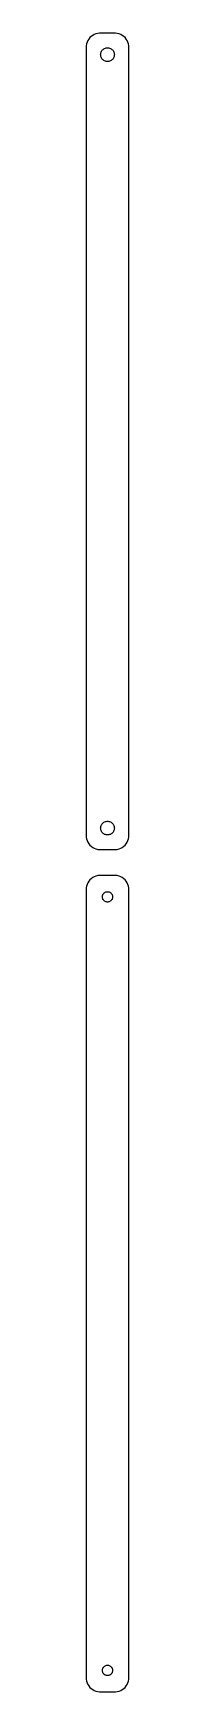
# Model space of a CAD drawing. Header units: metres. Extents: x -8 to 8, y 152 to 730.
import ezdxf

# ---------------------------------------------------------------- set-up
doc = ezdxf.new("R2010")
doc.units = ezdxf.units.M

msp = doc.modelspace()

# ---------------------------------------------------------------- linework, layer by layer
for p, q in [((-5.17912, 729.722), (-5.68712, 729.353)), ((-4.62889, 730.024), (-5.17912, 729.722)), ((-4.04507, 730.255), (-4.62889, 730.024)), ((-3.4369, 730.411), (-4.04507, 730.255)), ((-2.81395, 730.49), (-3.4369, 730.411)), ((2.81395, 730.49), (-2.81395, 730.49)), ((3.4369, 730.411), (2.81395, 730.49)), ((4.04507, 730.255), (3.4369, 730.411)), ((4.62889, 730.024), (4.04507, 730.255)), ((5.17912, 729.722), (4.62889, 730.024)), ((5.68712, 729.353), (5.17912, 729.722)), ((-7.46057, 726.127), (-7.5, 725.5)), ((-7.5, 725.5), (-7.5, 450.5)), ((-7.34291, 726.743), (-7.46057, 726.127)), ((-7.14888, 727.341), (-7.34291, 726.743)), ((-6.88153, 727.909), (-7.14888, 727.341)), ((-6.54507, 728.439), (-6.88153, 727.909)), ((-6.14484, 728.923), (-6.54507, 728.439)), ((-5.68712, 729.353), (-6.14484, 728.923)), ((-2.32458, 723.597), (-2.23146, 723.883)), ((-2.23146, 723.883), (-2.10313, 724.156)), ((-2.10313, 724.156), (-1.94164, 724.411)), ((-1.94164, 724.411), (-1.74951, 724.643)), ((-1.74951, 724.643), (-1.52982, 724.849)), ((-1.52982, 724.849), (-1.28598, 725.026)), ((-1.28598, 725.026), (-1.02187, 725.172)), ((-1.02187, 725.172), (-0.741638, 725.283)), ((-0.741638, 725.283), (-0.449707, 725.357)), ((-0.449707, 725.357), (-0.150696, 725.395)), ((-0.150696, 725.395), (0.150696, 725.395)), ((0.150696, 725.395), (0.449707, 725.357)), ((0.449707, 725.357), (0.741638, 725.283)), ((0.741638, 725.283), (1.02187, 725.172)), ((1.02187, 725.172), (1.28598, 725.026)), ((1.28598, 725.026), (1.52982, 724.849)), ((1.52982, 724.849), (1.74951, 724.643)), ((1.74951, 724.643), (1.94164, 724.411)), ((1.94164, 724.411), (2.10313, 724.156)), ((2.10313, 724.156), (2.23146, 723.883)), ((2.23146, 723.883), (2.32458, 723.597)), ((6.14484, 728.923), (5.68712, 729.353)), ((6.54507, 728.439), (6.14484, 728.923)), ((6.88153, 727.909), (6.54507, 728.439)), ((7.14888, 727.341), (6.88153, 727.909)), ((7.34291, 726.743), (7.14888, 727.341)), ((7.46057, 726.127), (7.34291, 726.743)), ((7.5, 725.5), (7.46057, 726.127)), ((7.5, 450.5), (7.5, 725.5)), ((-2.39999, 723), (-2.38107, 723.301)), ((-2.38107, 722.699), (-2.39999, 723)), ((-2.38107, 723.301), (-2.32458, 723.597)), ((-2.32458, 722.403), (-2.38107, 722.699)), ((-2.23146, 722.117), (-2.32458, 722.403)), ((-2.10313, 721.844), (-2.23146, 722.117)), ((-1.94164, 721.589), (-2.10313, 721.844)), ((-1.74951, 721.357), (-1.94164, 721.589)), ((-1.52982, 721.151), (-1.74951, 721.357)), ((-1.28598, 720.974), (-1.52982, 721.151)), ((-1.02187, 720.828), (-1.28598, 720.974)), ((-0.741638, 720.717), (-1.02187, 720.828)), ((-0.449707, 720.643), (-0.741638, 720.717)), ((-0.150696, 720.605), (-0.449707, 720.643)), ((0.150696, 720.605), (-0.150696, 720.605)), ((0.449707, 720.643), (0.150696, 720.605)), ((0.741638, 720.717), (0.449707, 720.643)), ((1.02187, 720.828), (0.741638, 720.717)), ((1.28598, 720.974), (1.02187, 720.828)), ((1.52982, 721.151), (1.28598, 720.974)), ((1.74951, 721.357), (1.52982, 721.151)), ((1.94164, 721.589), (1.74951, 721.357)), ((2.10313, 721.844), (1.94164, 721.589)), ((2.23146, 722.117), (2.10313, 721.844)), ((2.32458, 722.403), (2.23146, 722.117)), ((2.32458, 723.597), (2.38107, 723.301)), ((2.38107, 722.699), (2.32458, 722.403)), ((2.38107, 723.301), (2.39999, 723)), ((2.39999, 723), (2.38107, 722.699)), ((-2.39999, 453), (-2.38107, 453.301)), ((-2.38107, 452.699), (-2.39999, 453)), ((-2.38107, 453.301), (-2.32458, 453.597)), ((-2.32458, 452.403), (-2.38107, 452.699)), ((-2.32458, 453.597), (-2.23146, 453.883)), ((-2.23146, 452.117), (-2.32458, 452.403)), ((-2.23146, 453.883), (-2.10313, 454.156)), ((-2.10313, 451.844), (-2.23146, 452.117)), ((-2.10313, 454.156), (-1.94164, 454.411)), ((-1.94164, 451.589), (-2.10313, 451.844)), ((-1.94164, 454.411), (-1.74951, 454.643)), ((-1.74951, 454.643), (-1.52982, 454.849)), ((-1.52982, 454.849), (-1.28598, 455.026)), ((-1.28598, 455.026), (-1.02187, 455.172)), ((-1.02187, 455.172), (-0.741638, 455.283)), ((-0.741638, 455.283), (-0.449707, 455.357)), ((-0.449707, 455.357), (-0.150696, 455.395)), ((-0.150696, 455.395), (0.150696, 455.395)), ((0.150696, 455.395), (0.449707, 455.357)), ((0.449707, 455.357), (0.741638, 455.283)), ((0.741638, 455.283), (1.02187, 455.172)), ((1.02187, 455.172), (1.28598, 455.026)), ((1.28598, 455.026), (1.52982, 454.849)), ((1.52982, 454.849), (1.74951, 454.643)), ((1.74951, 454.643), (1.94164, 454.411)), ((1.94164, 454.411), (2.10313, 454.156)), ((2.10313, 451.844), (1.94164, 451.589)), ((2.10313, 454.156), (2.23146, 453.883)), ((2.23146, 452.117), (2.10313, 451.844)), ((2.23146, 453.883), (2.32458, 453.597)), ((2.32458, 452.403), (2.23146, 452.117)), ((2.32458, 453.597), (2.38107, 453.301)), ((2.38107, 452.699), (2.32458, 452.403)), ((2.38107, 453.301), (2.39999, 453)), ((2.39999, 453), (2.38107, 452.699)), ((-7.5, 450.5), (-7.46057, 449.873)), ((-7.46057, 449.873), (-7.34291, 449.257)), ((-7.34291, 449.257), (-7.14888, 448.659)), ((-7.14888, 448.659), (-6.88153, 448.091)), ((-6.88153, 448.091), (-6.54507, 447.561)), ((-6.54507, 447.561), (-6.14484, 447.077)), ((-6.14484, 447.077), (-5.68712, 446.647)), ((-5.68712, 446.647), (-5.17912, 446.278)), ((-5.17912, 446.278), (-4.62889, 445.976)), ((-4.62889, 445.976), (-4.04507, 445.745)), ((-1.74951, 451.357), (-1.94164, 451.589)), ((-1.52982, 451.151), (-1.74951, 451.357)), ((-1.28598, 450.974), (-1.52982, 451.151)), ((-1.02187, 450.828), (-1.28598, 450.974)), ((-0.741638, 450.717), (-1.02187, 450.828)), ((-0.449707, 450.643), (-0.741638, 450.717)), ((-0.150696, 450.605), (-0.449707, 450.643)), ((0.150696, 450.605), (-0.150696, 450.605)), ((0.449707, 450.643), (0.150696, 450.605)), ((0.741638, 450.717), (0.449707, 450.643)), ((1.02187, 450.828), (0.741638, 450.717)), ((1.28598, 450.974), (1.02187, 450.828)), ((1.52982, 451.151), (1.28598, 450.974)), ((1.74951, 451.357), (1.52982, 451.151)), ((1.94164, 451.589), (1.74951, 451.357)), ((4.04507, 445.745), (4.62889, 445.976)), ((4.62889, 445.976), (5.17912, 446.278)), ((5.17912, 446.278), (5.68712, 446.647)), ((5.68712, 446.647), (6.14484, 447.077)), ((6.14484, 447.077), (6.54507, 447.561)), ((6.54507, 447.561), (6.88153, 448.091)), ((6.88153, 448.091), (7.14888, 448.659)), ((7.14888, 448.659), (7.34291, 449.257)), ((7.34291, 449.257), (7.46057, 449.873)), ((7.46057, 449.873), (7.5, 450.5)), ((-4.04507, 445.745), (-3.4369, 445.589)), ((-3.4369, 445.589), (-2.81395, 445.51)), ((-2.81395, 445.51), (2.81395, 445.51)), ((2.81395, 445.51), (3.4369, 445.589)), ((3.4369, 445.589), (4.04507, 445.745)), ((-6.54507, 434.439), (-6.88153, 433.909)), ((-6.14484, 434.923), (-6.54507, 434.439)), ((-5.68712, 435.353), (-6.14484, 434.923)), ((-5.17912, 435.722), (-5.68712, 435.353)), ((-4.62889, 436.024), (-5.17912, 435.722)), ((-4.04507, 436.255), (-4.62889, 436.024)), ((-3.4369, 436.411), (-4.04507, 436.255)), ((-2.81395, 436.49), (-3.4369, 436.411)), ((2.81395, 436.49), (-2.81395, 436.49)), ((3.4369, 436.411), (2.81395, 436.49)), ((4.04507, 436.255), (3.4369, 436.411)), ((4.62889, 436.024), (4.04507, 436.255)), ((5.17912, 435.722), (4.62889, 436.024)), ((5.68712, 435.353), (5.17912, 435.722)), ((6.14484, 434.923), (5.68712, 435.353)), ((6.54507, 434.439), (6.14484, 434.923)), ((6.88153, 433.909), (6.54507, 434.439)), ((-7.46057, 432.127), (-7.5, 431.5)), ((-7.5, 431.5), (-7.5, 156.5)), ((-7.34291, 432.743), (-7.46057, 432.127)), ((-7.14888, 433.341), (-7.34291, 432.743)), ((-6.88153, 433.909), (-7.14888, 433.341)), ((-1.79999, 429), (-1.7858, 429.226)), ((-1.7858, 428.774), (-1.79999, 429)), ((-1.7858, 429.226), (-1.74344, 429.448)), ((-1.74344, 428.552), (-1.7858, 428.774)), ((-1.74344, 429.448), (-1.67358, 429.663)), ((-1.67358, 428.337), (-1.74344, 428.552)), ((-1.67358, 429.663), (-1.57735, 429.867)), ((-1.57735, 429.867), (-1.45622, 430.058)), ((-1.45622, 430.058), (-1.31213, 430.232)), ((-1.31213, 430.232), (-1.14735, 430.387)), ((-1.14735, 430.387), (-0.964478, 430.52)), ((-0.964478, 430.52), (-0.766388, 430.629)), ((-0.766388, 430.629), (-0.556229, 430.712)), ((-0.556229, 430.712), (-0.33728, 430.768)), ((-0.33728, 430.768), (-0.113022, 430.796)), ((-0.113022, 430.796), (0.113022, 430.796)), ((0.113022, 430.796), (0.33728, 430.768)), ((0.33728, 430.768), (0.556229, 430.712)), ((0.556229, 430.712), (0.766388, 430.629)), ((0.766388, 430.629), (0.964478, 430.52)), ((0.964478, 430.52), (1.14735, 430.387)), ((1.14735, 430.387), (1.31213, 430.232)), ((1.31213, 430.232), (1.45622, 430.058)), ((1.45622, 430.058), (1.57735, 429.867)), ((1.57735, 429.867), (1.67358, 429.663)), ((1.67358, 429.663), (1.74344, 429.448)), ((1.74344, 428.552), (1.67358, 428.337)), ((1.74344, 429.448), (1.7858, 429.226)), ((1.7858, 428.774), (1.74344, 428.552)), ((1.7858, 429.226), (1.79999, 429)), ((1.79999, 429), (1.7858, 428.774)), ((7.14888, 433.341), (6.88153, 433.909)), ((7.34291, 432.743), (7.14888, 433.341)), ((7.46057, 432.127), (7.34291, 432.743)), ((7.5, 431.5), (7.46057, 432.127)), ((7.5, 156.5), (7.5, 431.5)), ((-1.57735, 428.133), (-1.67358, 428.337)), ((-1.45622, 427.942), (-1.57735, 428.133)), ((-1.31213, 427.768), (-1.45622, 427.942)), ((-1.14735, 427.613), (-1.31213, 427.768)), ((-0.964478, 427.48), (-1.14735, 427.613)), ((-0.766388, 427.371), (-0.964478, 427.48)), ((-0.556229, 427.288), (-0.766388, 427.371)), ((-0.33728, 427.232), (-0.556229, 427.288)), ((-0.113022, 427.204), (-0.33728, 427.232)), ((0.113022, 427.204), (-0.113022, 427.204)), ((0.33728, 427.232), (0.113022, 427.204)), ((0.556229, 427.288), (0.33728, 427.232)), ((0.766388, 427.371), (0.556229, 427.288)), ((0.964478, 427.48), (0.766388, 427.371)), ((1.14735, 427.613), (0.964478, 427.48)), ((1.31213, 427.768), (1.14735, 427.613)), ((1.45622, 427.942), (1.31213, 427.768)), ((1.57735, 428.133), (1.45622, 427.942)), ((1.67358, 428.337), (1.57735, 428.133)), ((-7.5, 156.5), (-7.46057, 155.873)), ((-1.79999, 159), (-1.7858, 159.226)), ((-1.7858, 158.774), (-1.79999, 159)), ((-1.7858, 159.226), (-1.74344, 159.448)), ((-1.74344, 158.552), (-1.7858, 158.774)), ((-1.74344, 159.448), (-1.67358, 159.663)), ((-1.67358, 158.337), (-1.74344, 158.552)), ((-1.67358, 159.663), (-1.57735, 159.867)), ((-1.57735, 158.133), (-1.67358, 158.337)), ((-1.57735, 159.867), (-1.45622, 160.058)), ((-1.45622, 157.942), (-1.57735, 158.133)), ((-1.45622, 160.058), (-1.31213, 160.232)), ((-1.31213, 157.768), (-1.45622, 157.942)), ((-1.31213, 160.232), (-1.14735, 160.387)), ((-1.14735, 157.613), (-1.31213, 157.768)), ((-1.14735, 160.387), (-0.964478, 160.52)), ((-0.964478, 157.48), (-1.14735, 157.613)), ((-0.964478, 160.52), (-0.766388, 160.629)), ((-0.766388, 157.371), (-0.964478, 157.48)), ((-0.766388, 160.629), (-0.556229, 160.712)), ((-0.556229, 157.288), (-0.766388, 157.371)), ((-0.556229, 160.712), (-0.33728, 160.768)), ((-0.33728, 157.232), (-0.556229, 157.288)), ((-0.33728, 160.768), (-0.113022, 160.796)), ((-0.113022, 157.204), (-0.33728, 157.232)), ((-0.113022, 160.796), (0.113022, 160.796)), ((0.113022, 157.204), (-0.113022, 157.204)), ((0.113022, 160.796), (0.33728, 160.768)), ((0.33728, 157.232), (0.113022, 157.204)), ((0.33728, 160.768), (0.556229, 160.712)), ((0.556229, 157.288), (0.33728, 157.232)), ((0.556229, 160.712), (0.766388, 160.629)), ((0.766388, 157.371), (0.556229, 157.288)), ((0.766388, 160.629), (0.964478, 160.52)), ((0.964478, 157.48), (0.766388, 157.371)), ((0.964478, 160.52), (1.14735, 160.387)), ((1.14735, 157.613), (0.964478, 157.48)), ((1.14735, 160.387), (1.31213, 160.232)), ((1.31213, 157.768), (1.14735, 157.613)), ((1.31213, 160.232), (1.45622, 160.058)), ((1.45622, 157.942), (1.31213, 157.768)), ((1.45622, 160.058), (1.57735, 159.867)), ((1.57735, 158.133), (1.45622, 157.942)), ((1.57735, 159.867), (1.67358, 159.663)), ((1.67358, 158.337), (1.57735, 158.133)), ((1.67358, 159.663), (1.74344, 159.448)), ((1.74344, 158.552), (1.67358, 158.337)), ((1.74344, 159.448), (1.7858, 159.226)), ((1.7858, 158.774), (1.74344, 158.552)), ((1.7858, 159.226), (1.79999, 159)), ((1.79999, 159), (1.7858, 158.774)), ((7.46057, 155.873), (7.5, 156.5)), ((-7.46057, 155.873), (-7.34291, 155.257)), ((-7.34291, 155.257), (-7.14888, 154.659)), ((-7.14888, 154.659), (-6.88153, 154.091)), ((-6.88153, 154.091), (-6.54507, 153.561)), ((-6.54507, 153.561), (-6.14484, 153.077)), ((-6.14484, 153.077), (-5.68712, 152.647)), ((-5.68712, 152.647), (-5.17912, 152.278)), ((-5.17912, 152.278), (-4.62889, 151.976)), ((-4.62889, 151.976), (-4.04507, 151.745)), ((-4.04507, 151.745), (-3.4369, 151.589)), ((-3.4369, 151.589), (-2.81395, 151.51)), ((-2.81395, 151.51), (2.81395, 151.51)), ((2.81395, 151.51), (3.4369, 151.589)), ((3.4369, 151.589), (4.04507, 151.745)), ((4.04507, 151.745), (4.62889, 151.976)), ((4.62889, 151.976), (5.17912, 152.278)), ((5.17912, 152.278), (5.68712, 152.647)), ((5.68712, 152.647), (6.14484, 153.077)), ((6.14484, 153.077), (6.54507, 153.561)), ((6.54507, 153.561), (6.88153, 154.091)), ((6.88153, 154.091), (7.14888, 154.659)), ((7.14888, 154.659), (7.34291, 155.257)), ((7.34291, 155.257), (7.46057, 155.873))]:
    msp.add_line(p, q)

doc.saveas('drawing.dxf')
